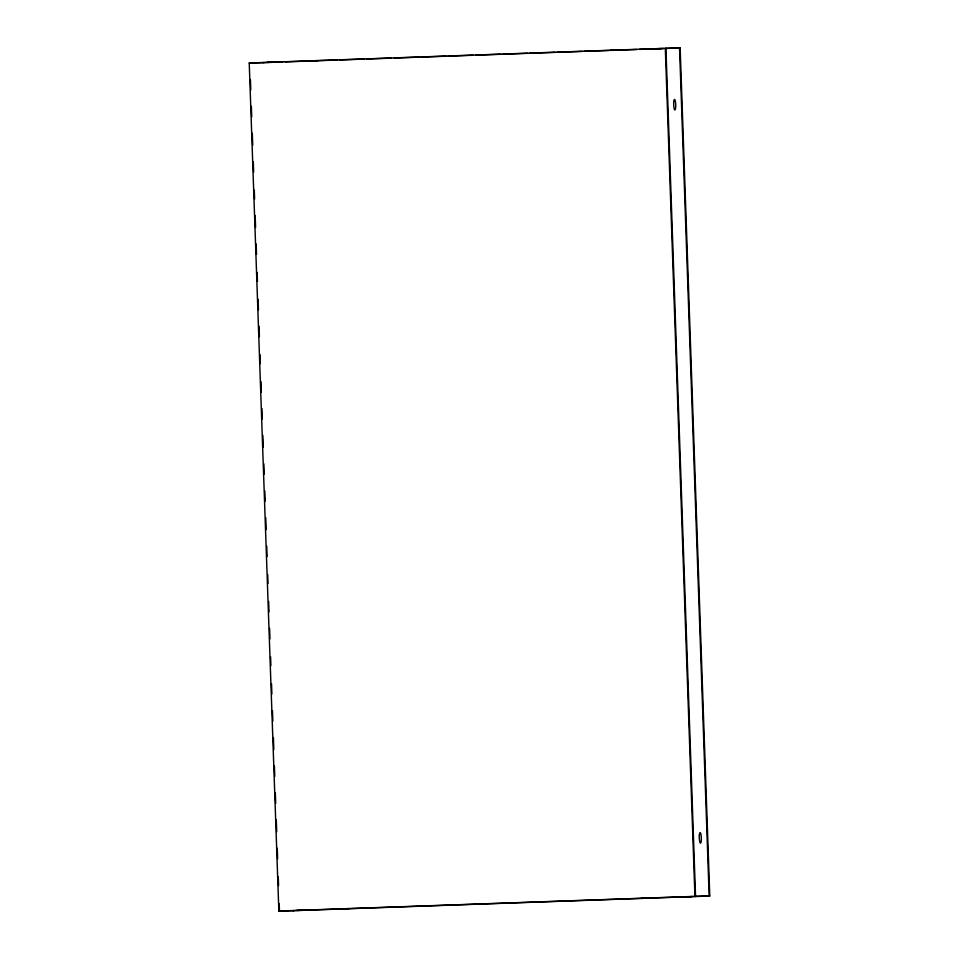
<?xml version="1.0" encoding="UTF-8"?>
<svg xmlns="http://www.w3.org/2000/svg" width="959" height="959" viewBox="0 0 959 959"><rect width="100%" height="100%" fill="white"/><g stroke="black" fill="none" stroke-linecap="round" stroke-linejoin="round"><path stroke-width="1.44" d="M309.277 60.956L306.952 61.04L309.685 60.956M314.984 60.765L317.429 60.669L313.269 60.813M613.197 50.228L610.236 50.347L613.808 50.228M617.86 50.084L620.809 49.976L617.236 50.096M341.14 908.916L338.191 909.024L341.764 908.904M345.803 908.772L348.764 908.653L345.192 908.772M643.861 898.235L641.655 898.319L645.922 898.187M649.89 898.044L652.156 897.96L647.816 898.104M249.232 63.006L665.93 48.322L695.539 896.365L278.853 911.05L249.232 63.006L264.073 62.623M263.461 62.635L282.917 61.951M285.279 61.867L309.853 61.004M310.536 60.908L337.628 60.021M339.786 59.949L364.552 59.074M366.734 59.002L391.476 58.127M394.281 58.031L419.119 57.144M421.217 57.084L446.055 56.197M448.309 56.125L472.991 55.25M475.988 55.142L500.67 54.279M502.924 54.195L527.582 53.32M529.871 53.248L555.309 52.349M557.419 52.277L582.257 51.402M584.367 51.33L609.193 50.443M611.351 50.371L636.776 49.472M639.126 49.389L663.688 48.525M666.073 48.441L680.147 47.95L709.768 895.994L293.07 910.678M680.147 47.95L665.318 48.334L694.927 896.377L709.768 895.994M648.596 48.933L662.201 48.573M267.177 62.383L280.795 62.023M678.205 896.977L691.823 896.617M296.799 910.427L310.404 910.067M278.853 911.05L293.682 910.666M679.535 47.962L709.157 896.006M250.419 79.441L250.79 89.918M251.366 106.365L251.726 116.842M252.301 133.289L252.72 145.253M253.296 161.711L253.655 172.176M254.291 190.122L254.603 199.1M255.178 215.547L255.585 227.511M256.161 243.97L256.532 254.435M257.156 272.38L257.468 281.359M258.103 299.304L258.462 309.781M259.038 326.228L259.409 336.705M260.033 354.65L260.345 363.617M260.968 381.574L261.339 392.039M261.915 408.486L262.275 418.963M262.85 435.41L263.269 447.373M263.845 463.832L264.204 474.297M264.78 490.756L265.152 501.221M265.727 517.68L266.146 529.644M266.722 546.091L267.082 556.568M267.705 574.513L268.017 583.48M268.652 601.437L269.011 611.902M269.587 628.349L269.958 638.826M270.582 656.771L270.894 665.75M271.517 683.695L271.888 694.16M272.464 710.619L272.824 721.084M273.399 737.543L273.818 749.506M274.394 765.953L274.765 776.418M275.329 792.877L275.701 803.342M276.276 819.801L276.695 831.765M277.271 848.212L277.63 858.689M278.254 876.634L278.578 885.613M279.201 903.558L279.465 911.038M673.781 101.558A5.298 1.019 88 0 0 674.776 109.949A5.298 1.019 88 0 0 675.568 102.541A5.298 1.019 88 0 0 673.781 101.558M699.339 835.253A5.298 1.019 88 0 0 700.502 843.177A5.298 1.019 88 0 0 701.101 835.205A5.298 1.019 88 0 0 699.339 835.253"/></g></svg>
